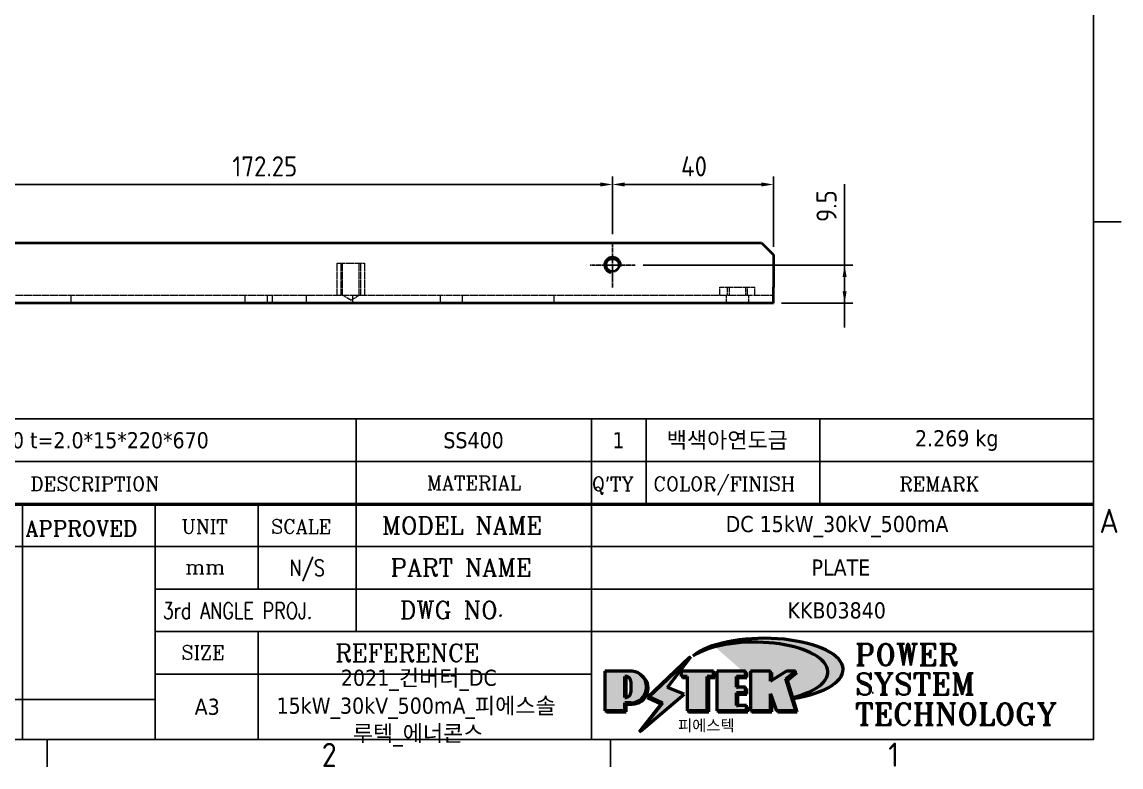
# Model space of a CAD drawing. Header units: millimetres. Extents: x 0 to 840, y 0 to 594.
# Drawn here: x 553.8 to 826.8, y 13.1 to 198.1 of the extents above; entities that cross this region are included whole.
import ezdxf
from ezdxf.enums import TextEntityAlignment as Align

# ---------------------------------------------------------------- set-up
doc = ezdxf.new("R2010")
doc.units = ezdxf.units.MM
doc.header["$LTSCALE"] = 2
doc.linetypes.add('CHAIN', pattern=[0.7087, 0.4724, -0.0591, 0.1181, -0.0591])
doc.linetypes.add('DASHED', pattern=[0.2067, 0.1654, -0.0413])
doc.layers.get('0').update_dxf_attribs({"color": 3, "lineweight": 25, "true_color": 0x00ff00})
for name, color, linetype, lineweight, true_color in [('가려진 것(ISO)', 2, 'DASHED', 18, 0xffff00), ('가시적인 것(ISO)', 3, 'Continuous', 40, 0x00ff00), ('가시적인 좁은 것(ISO)', 3, 'Continuous', 35, 0x00ff00), ('제목(ISO)', 5, 'Continuous', 50, 0x0000ff), ('중심 표식(ISO)', 1, 'Continuous', 25, 0xff0000), ('치수(ISO)', 2, 'Continuous', 25, 0xffff00)]:
    doc.layers.add(name, color=color, linetype=linetype, lineweight=lineweight, true_color=true_color)
doc.layers.add('경계(ISO)', color=7, linetype='Continuous', lineweight=25)
doc.layers.add('해치(ISO)', color=7, linetype='Continuous', lineweight=18)
doc.styles.add('HAN_370', font='', dxfattribs={"width": 2})
doc.styles.add('RC_284', font='ROMANC.shx')
doc.styles.add('RC_287', font='ROMANC.shx')
doc.styles.add('RC_292', font='ROMANC.shx')
doc.styles.add('ROMANT_294', font='romant.shx')
doc.styles.add('문자 텍스트_PSTEK_POSCO', font='isocp.shx')
doc.styles.add('치수 텍스트_PSTEK_POSCO', font='isocp.shx')
doc.styles.add('텍스트 스타일198', font='tahoma.ttf')
doc.styles.add('텍스트 스타일333', font='ROMANC.shx', dxfattribs={"width": 0.800000011920929})
doc.styles.get('HAN_370').set_extended_font_data('GulimChe')
doc.dimstyles.new('치수_PSTEK_POSCO', dxfattribs={"dimscale": 2, "dimtxt": 2.5, "dimasz": 1.5, "dimexe": 1, "dimexo": 1, "dimgap": 1, "dimtad": 1, "dimrnd": 1e-08, "dimdsep": 46, "dimtxsty": '치수 텍스트_PSTEK_POSCO', "dimcen": 0.09, "dimdle": 10, "dimclrd": 7, "dimclre": 7, "dimclrt": 2, "dimadec": 1, "dimazin": 2, "dimtfac": 1, "dimtmove": 0, "dimatfit": 3, "dimfxl": 1, "dimtolj": 1, "dimlwd": -1, "dimlwe": -1, "dimarcsym": 0})

# ---------------------------------------------------------------- blocks, each defined once
blk = doc.blocks.new('경계 Default Border')
at = {"layer": '경계(ISO)'}
for p, q in [((410, 74.25000190734863), (413.4000015258789, 74.25000190734863)), ((280, 10), (280, 6.599999666213989)), ((350, 10), (350, 6.599999666213989))]:
    blk.add_line(p, q, dxfattribs=at)
at = {"layer": '경계(ISO)', "flags": 128}
blk.add_lwpolyline([(10, 10), (10, 287.0000076293945), (410, 287.0000076293945), (410, 10), (10, 10)], dxfattribs=at)
at = {"layer": '경계(ISO)', "color": 2, "true_color": 0xffff00, "char_height": 3.00000011920929, "attachment_point": 7, "style": '문자 텍스트_PSTEK_POSCO'}
for s, insert in [('A', (410.7144008173592, 35.61784856929444)), ('2', (314.127739416884, 6.57139439638704)), ('1', (384.4860661041481, 6.59999988079071))]:
    blk.add_mtext(s, dxfattribs=dict(at, insert=insert))
blk = doc.blocks.new('제목 블록 PSTEK')
at = {"true_color": 0x848484}
for points in [[(317.2195697678507, 17.0593801673321), (322.0326348870767, 21.62682475217465), (322.2781991042243, 21.94392121864296), (317.0471853425802, 16.97985676345368), (318.7512090904202, 16.1899260703855), (316.0018030350395, 12.71868385740789), (316.3356552234328, 13.00206718743325), (318.9235935156908, 16.2694494742633)], [(321.9846681452406, 19.60711530335299), (321.4042753185749, 19.60711530335299), (321.4042753185749, 19.45905590879572), (321.9846681452406, 19.45905590879572)], [(324.6615819988275, 19.45905590879572), (325.4196460989604, 19.45905590879572), (325.4196460989604, 20.11051724484596), (325.2419748254881, 20.11051724484596), (325.2419748254881, 19.60711530335299), (324.4839107253602, 19.60711530335299), (324.4839107253602, 15.3430047401139), (322.1623394187076, 15.3430047401139), (322.1623394187076, 15.19494534555726), (324.6615819988275, 15.19494534555726)], [(328.2914414389548, 19.45905590879572), (329.4054050004294, 19.45905590879572), (329.4054050004294, 20.11051724484596), (329.2277337269622, 20.11051724484596), (329.2277337269622, 19.60711530335299), (328.1137701654877, 19.60711530335299), (328.1137701654877, 18.25543873810179), (328.2914414389548, 18.25543873810179)], [(332.5088862584528, 20.1105172448466), (332.3312149849806, 20.1105172448466), (332.3312149849806, 18.99741471888368), (332.5088862584528, 19.11081371413894)], [(335.6156307331414, 20.11051724484596), (335.2535118015555, 20.11051724484596), (334.2514536401189, 19.30614745124769), (335.4855464857051, 15.3430047401139), (333.1954852176545, 15.3430047401139), (333.2478643833523, 15.19494534555726), (335.6632177591723, 15.19494534555726), (334.4291249135862, 19.15808805669106)], [(328.2914414389548, 17.41554667867274), (329.4054050004294, 17.41554667867274), (329.4054050004294, 18.10737934354514), (329.2277337269622, 18.10737934354514), (329.2277337269622, 17.56360607323003), (328.1137701654877, 17.56360607323003), (328.1137701654877, 15.9944660761648), (328.2914414389548, 15.9944660761648)], [(332.5088862584528, 16.92964231796647), (332.3312149849806, 17.43186301645164), (332.3312149849806, 15.3430047401139), (330.0369607660135, 15.3430047401139), (330.0369607660135, 15.19494534555726), (332.5088862584528, 15.19494534555726)], [(329.5356972676428, 15.8464066816075), (329.3580259941756, 15.8464066816075), (329.3580259941756, 15.3430047401139), (325.8342124037171, 15.3430047401139), (325.8342124037171, 15.19494534555726), (329.5356972676428, 15.19494534555726)]]:
    blk.add_hatch(color=252, dxfattribs=at).paths.add_polyline_path(points)
at = {"true_color": 0x0000ff}
blk.add_hatch(color=5, dxfattribs=at).paths.add_polyline_path([(321.6183518841322, 17.4193704504104), (319.5281351041078, 18.24969419629727), (322.4505835294948, 22.02344462252142), (317.2195697678507, 17.0593801673321), (318.9235935156908, 16.2694494742633), (316.1741874603099, 12.79820726128571)])
at = {"true_color": 0xff0000}
h = blk.add_hatch(color=1, dxfattribs=at)
edge = h.paths.add_edge_path(flags=0)
edge.add_line((314.2242174273352, 19.60711530335299), (314.2242174273352, 17.00126995915134))
edge.add_line((314.2242174273352, 17.00126995915134), (314.3485873187598, 17.00126995915134))
edge.add_arc((314.3485873187598, 17.6527312952023), 0.6514613360509371, 270, 360)
edge.add_line((315.0000486548106, 17.6527312952023), (315.0000486548106, 18.95565396730211))
edge.add_arc((314.3485873187598, 18.95565396730212), 0.6514613360508712, 0, 90)
edge.add_line((314.3485873187598, 19.60711530335299), (314.2242174273352, 19.60711530335299))
edge = h.paths.add_edge_path()
edge.add_arc((314.9847713324306, 18.28938669179658), 1.969189947606664, 269.9999999999959, 450)
edge.add_line((314.9847713324306, 20.25857663940318), (311.7664314776902, 20.25857663940324))
edge.add_line((311.7664314776902, 20.25857663940324), (311.7664314776902, 15.3430047401139))
edge.add_line((311.7664314776902, 15.3430047401139), (314.2242174273352, 15.3430047401139))
edge.add_line((314.2242174273352, 15.3430047401139), (314.2242174273352, 16.32019674418991))
edge.add_line((314.2242174273352, 16.32019674418991), (314.9847713324307, 16.32019674418991))
at = {"true_color": 0x848484}
h = blk.add_hatch(color=252, dxfattribs=at)
edge = h.paths.add_edge_path()
edge.add_arc((314.9847713324309, 18.28938669179657), 1.969189947606666, 270, 406.8278729790604)
edge.add_arc((315.1624426058984, 18.1413272972396), 1.969189947606962, -90, 53.560984836317004, ccw=False)
edge.add_line((315.1624426058984, 16.17213734963263), (314.4018887008024, 16.17213734963263))
edge.add_line((314.4018887008024, 16.17213734963263), (314.4018887008024, 15.19494534555726))
edge.add_line((314.4018887008024, 15.19494534555726), (311.9441027511573, 15.19494534555726))
edge.add_line((311.9441027511573, 15.19494534555726), (311.9441027511573, 15.3430047401139))
edge.add_line((311.9441027511573, 15.3430047401139), (314.2242174273352, 15.3430047401139))
edge.add_line((314.2242174273352, 15.3430047401139), (314.2242174273352, 16.32019674418991))
edge.add_line((314.2242174273352, 16.32019674418991), (314.9847713324309, 16.32019674418991))
h = blk.add_hatch(color=252, dxfattribs=at)
edge = h.paths.add_edge_path()
edge.add_line((314.4018887008024, 19.45905590879572), (314.5262585922315, 19.45905590879572))
edge.add_arc((314.5262585922314, 18.80759457274939), 0.6514613360463194, 60.4189348879147, 90.00000000000318, ccw=False)
edge.add_arc((314.3485873187602, 18.95565396730057), 0.6514613360524251, 39.96992292766206, 90.00000000009999)
edge.add_line((314.3485873187591, 19.60711530335307), (314.2242174273352, 19.60711530335298))
edge.add_line((314.2242174273352, 19.60711530335299), (314.2242174273352, 17.00126995915134))
edge.add_line((314.2242174273352, 17.00126995915134), (314.3485873187591, 17.00126995915134))
edge.add_arc((314.3485873187568, 17.652731295233), 0.6514613360816299, 270.0000000002, 274.6930825552478)
edge.add_line((314.4018887008024, 17.0034541317032), (314.4018887008024, 19.45905590879572))
at = {"true_color": 0xff0000}
for points in [[(324.4839107253602, 19.60711530335299), (325.2419748254881, 19.60711530335299), (325.2419748254881, 20.25857663940324), (321.2266040451076, 20.25857663940324), (321.2266040451076, 19.60711530335299), (321.9846681452406, 19.60711530335299), (321.9846681452406, 15.3430047401139), (324.4839107253602, 15.3430047401139)], [(329.2277337269622, 20.25857663940324), (325.65654113025, 20.25857663940324), (325.65654113025, 15.3430047401139), (329.3580259941756, 15.3430047401139), (329.3580259941756, 15.9944660761648), (328.1137701654877, 15.9944660761648), (328.1137701654877, 17.56360607323003), (329.2277337269622, 17.56360607323003), (329.2277337269622, 18.25543873810179), (328.1137701654877, 18.25543873810179), (328.1137701654877, 19.60711530335299), (329.2277337269622, 19.60711530335299)], [(332.3312149849806, 20.25857663940324), (329.8592894925411, 20.25857663940324), (329.8592894925411, 15.3430047401139), (332.3312149849806, 15.3430047401139), (332.3312149849806, 17.4318630164523), (333.0701931098801, 15.3430047401139), (335.4855464857051, 15.3430047401139), (334.2514536401189, 19.30614745124769), (335.4379594596742, 20.25857663940324), (334.3071782107978, 20.25857663940324), (332.3312149849806, 18.99741471888304)]]:
    blk.add_hatch(color=1, dxfattribs=at).paths.add_polyline_path(points)
at = {"layer": '해치(ISO)', "true_color": 0x27d1fc}
h = blk.add_hatch(color=140, dxfattribs=at)
edge = h.paths.add_edge_path()
edge.add_ellipse((330.3660919371412, 20.15576403068321), major_axis=(9.100907360794343, 0), ratio=0.4069904968023172, start_angle=301.3098473703837, end_angle=507.7436900681698)
edge.add_ellipse((331.5340919371412, 20.4634168429492), major_axis=(-9.82350664112931, 0), ratio=0.3942600559756514, start_angle=111.51207141178469, end_angle=334.47025347086895, ccw=False)
edge.add_line((335.1363447531188, 16.8601935978785), (335.0955236905705, 16.99119398620872))
at = {"color": 180, "true_color": 0x3f00ff}
for p, q in [((182.4757929790549, 51.56524660363496), (372.4757929537551, 51.56524660363496)), ((280.8758854511282, 51.56524660363496), (280.8758854511282, 41.00524660363494)), ((310.0881549537552, 51.56524660363496), (310.0881549537553, 41.00524660363494)), ((316.9044520275131, 51.56524660363496), (316.9044520275127, 41.00524660363494)), ((338.4566026226726, 51.56524660363496), (338.4566026226727, 41.00524660363494)), ((372.4757929537551, 51.56524660363496), (372.4757929537551, 11.79100474011389)), ((182.475792979055, 46.2852466036349), (372.4757929537551, 46.28524660363492)), ((239.4288871878316, 11.79100474011392), (239.4288871878316, 41.00524660363494)), ((255.9175931367356, 11.79100474011392), (255.9175931367356, 41.00524660363494)), ((268.6918866058747, 41.00524660363494), (268.6918866058747, 30.44524660363498)), ((280.8758854511282, 41.00524660363494), (280.8758854511282, 25.16524660363502)), ((310.088154953755, 41.00524660363494), (310.088154953755, 11.79100474011392)), ((206.451475290024, 35.72524660363497), (372.4757929537551, 35.72524660363497)), ((255.917593136736, 30.44524660363498), (372.4757929537552, 30.44524660363501)), ((255.9175931367359, 25.16524660363502), (372.4757929537552, 25.165246603635)), ((268.6918866058744, 25.16524660363502), (268.6918866058744, 11.79100474011392)), ((255.9175931367359, 19.88524660363481), (310.0881549537553, 19.88524660363481)), ((206.451475290024, 16.74100474011396), (255.9175931367359, 16.74100474011396)), ((182.475792979055, 11.79100474011392), (372.4757929537551, 11.79100474011389))]:
    blk.add_line(p, q, dxfattribs=at)
at = {"color": 7, "lineweight": 50}
blk.add_line((206.451475290024, 41.00524660363494), (372.4757929537551, 41.00524660363496), dxfattribs=at)
at = {"color": 7}
for p, q in [((322.2781991042243, 21.94392121864296), (317.0471853425802, 16.97985676345368)), ((322.4505835294948, 22.02344462252142), (317.2195697678507, 17.0593801673321)), ((319.5281351041078, 18.24969419629727), (322.4505835294948, 22.02344462252142)), ((322.0326348870767, 21.62682475217465), (322.2781991042243, 21.94392121864296)), ((317.2195697678507, 17.0593801673321), (322.0326348870767, 21.62682475217465)), ((311.7664314776902, 20.25900474011391), (311.7664314776902, 15.34300474011391)), ((314.9847713324309, 20.25857663940324), (311.7664314776902, 20.25857663940324)), ((314.9847713324309, 20.25857663940324), (311.7664314776902, 20.25857663940324)), ((311.7664314776902, 20.25857663940324), (311.7664314776902, 15.3430047401139)), ((314.2242174273352, 17.00126995915134), (314.2242174273352, 19.60711530335299)), ((314.2242174273352, 19.60711530335299), (314.3485873187591, 19.60711530335299)), ((314.3485873187591, 19.60711530335299), (314.2242174273352, 19.60711530335299)), ((314.2242174273352, 19.60711530335299), (314.2242174273352, 17.00126995915134)), ((314.2242174273352, 17.00126995915134), (314.2242174273352, 19.60711530335299)), ((314.2242174273352, 19.60711530335299), (314.3485873187591, 19.60711530335299)), ((314.4018887008024, 19.45905590879572), (314.5262585922314, 19.45905590879572)), ((314.4018887008024, 17.0034541317032), (314.4018887008024, 19.45905590879572)), ((325.2419748254881, 20.25857663940324), (321.2266040451076, 20.25857663940324)), ((321.2266040451076, 20.25857663940324), (321.2266040451076, 19.60711530335299)), ((325.2419748254881, 20.25857663940324), (321.2266040451076, 20.25857663940324)), ((321.2266040451076, 20.25857663940324), (321.2266040451076, 19.60711530335299)), ((321.2266040451076, 19.60711530335299), (321.9846681452406, 19.60711530335299)), ((321.2266040451076, 19.60711530335299), (321.9846681452406, 19.60711530335299)), ((321.4042753185749, 19.60711530335299), (321.4042753185749, 19.45905590879572)), ((321.9846681452406, 19.60711530335299), (321.4042753185749, 19.60711530335299)), ((321.4042753185749, 19.45905590879572), (321.9846681452406, 19.45905590879572)), ((321.9846681452406, 19.60711530335299), (321.9846681452406, 15.3430047401139)), ((321.9846681452406, 19.45905590879572), (321.9846681452406, 19.60711530335299)), ((321.9846681452406, 19.60711530335299), (321.9846681452406, 15.3430047401139)), ((324.4839107253602, 19.60711530335299), (325.2419748254881, 19.60711530335299)), ((324.4839107253602, 15.3430047401139), (324.4839107253602, 19.60711530335299)), ((325.2419748254881, 19.60711530335299), (324.4839107253602, 19.60711530335299)), ((324.4839107253602, 19.60711530335299), (324.4839107253602, 15.3430047401139)), ((324.4839107253602, 19.60711530335299), (325.2419748254881, 19.60711530335299)), ((324.4839107253602, 15.3430047401139), (324.4839107253602, 19.60711530335299)), ((324.6615819988275, 19.45905590879572), (325.4196460989604, 19.45905590879572)), ((324.6615819988275, 15.19494534555726), (324.6615819988275, 19.45905590879572)), ((325.2419748254881, 19.60711530335299), (325.2419748254881, 20.25857663940324)), ((325.2419748254881, 19.60711530335299), (325.2419748254881, 20.25857663940324)), ((325.4196460989604, 20.11051724484596), (325.2419748254881, 20.11051724484596)), ((325.2419748254881, 20.11051724484596), (325.2419748254881, 19.60711530335299)), ((325.4196460989604, 19.45905590879572), (325.4196460989604, 20.11051724484596)), ((329.2277337269622, 20.25857663940324), (325.65654113025, 20.25857663940324)), ((325.65654113025, 20.25857663940324), (325.65654113025, 15.3430047401139)), ((325.65654113025, 20.25857663940324), (325.65654113025, 15.3430047401139)), ((329.2277337269622, 20.25857663940324), (325.65654113025, 20.25857663940324)), ((328.1137701654877, 18.25543873810179), (328.1137701654877, 19.60711530335299)), ((328.1137701654877, 19.60711530335299), (329.2277337269622, 19.60711530335299)), ((329.2277337269622, 19.60711530335299), (328.1137701654877, 19.60711530335299)), ((328.1137701654877, 19.60711530335299), (328.1137701654877, 18.25543873810179)), ((328.1137701654877, 18.25543873810179), (328.1137701654877, 19.60711530335299)), ((328.1137701654877, 19.60711530335299), (329.2277337269622, 19.60711530335299)), ((328.2914414389548, 18.25543873810179), (328.2914414389548, 19.45905590879572)), ((328.2914414389548, 19.45905590879572), (329.4054050004294, 19.45905590879572)), ((329.2277337269622, 19.60711530335299), (329.2277337269622, 20.25857663940324)), ((329.2277337269622, 19.60711530335299), (329.2277337269622, 20.25857663940324)), ((329.4054050004294, 20.11051724484596), (329.2277337269622, 20.11051724484596)), ((329.2277337269622, 20.11051724484596), (329.2277337269622, 19.60711530335299)), ((329.4054050004294, 19.45905590879572), (329.4054050004294, 20.11051724484596)), ((332.3312149849806, 20.25857663940324), (329.8592894925411, 20.25857663940324)), ((329.8592894925411, 20.25857663940324), (329.8592894925411, 15.3430047401139)), ((329.8592894925411, 20.25857663940324), (329.8592894925411, 15.3430047401139)), ((332.3312149849806, 20.25857663940324), (329.8592894925411, 20.25857663940324)), ((334.3071782107978, 20.25857663940324), (332.3312149849806, 18.99741471888304)), ((332.3312149849806, 18.99741471888304), (332.3312149849806, 20.25857663940324)), ((334.3071782107978, 20.25857663940324), (332.3312149849806, 18.99741471888304)), ((332.3312149849806, 18.99741471888304), (332.3312149849806, 20.25857663940324)), ((332.5088862584528, 20.1105172448466), (332.3312149849806, 20.1105172448466)), ((332.3312149849806, 20.1105172448466), (332.3312149849806, 18.99741471888368)), ((332.5088862584528, 19.11081371413894), (332.5088862584528, 20.1105172448466)), ((334.2514536401189, 19.30614745124769), (335.4379594596742, 20.25857663940324)), ((334.2514536401189, 19.30614745124769), (335.4379594596742, 20.25857663940324)), ((335.2535118015555, 20.11051724484596), (334.2514536401189, 19.30614745124769)), ((335.4855464857051, 15.3430047401139), (334.2514536401189, 19.30614745124769)), ((334.2514536401189, 19.30614745124769), (335.4855464857051, 15.3430047401139)), ((335.4855464857051, 15.3430047401139), (334.2514536401189, 19.30614745124769)), ((335.4379594596742, 20.25857663940324), (334.3071782107978, 20.25857663940324)), ((335.4379594596742, 20.25857663940324), (334.3071782107978, 20.25857663940324)), ((334.4291249135862, 19.15808805669104), (335.6156307331414, 20.11051724484596)), ((335.6632177591723, 15.19494534555726), (334.4291249135862, 19.15808805669104)), ((335.6156307331414, 20.11051724484596), (335.2535118015555, 20.11051724484596)), ((315.0000486548106, 18.95565396730275), (315.0000486548106, 17.65273129520161)), ((315.0000486548106, 18.95565396730275), (315.0000486548106, 17.65273129520161)), ((321.6183518841322, 17.4193704504104), (319.5281351041078, 18.24969419629727)), ((329.2277337269622, 18.25543873810179), (328.1137701654877, 18.25543873810179)), ((328.1137701654877, 18.25543873810179), (328.2914414389548, 18.25543873810179)), ((329.2277337269622, 18.25543873810179), (328.1137701654877, 18.25543873810179)), ((329.2277337269622, 17.56360607323003), (329.2277337269622, 18.25543873810179)), ((329.2277337269622, 17.56360607323003), (329.2277337269622, 18.25543873810179)), ((329.4054050004294, 18.10737934354514), (329.2277337269622, 18.10737934354514)), ((329.2277337269622, 18.10737934354514), (329.2277337269622, 17.56360607323003)), ((329.4054050004294, 17.41554667867274), (329.4054050004294, 18.10737934354514)), ((332.3312149849806, 18.99741471888368), (332.5088862584528, 19.11081371413894)), ((314.3485873187591, 17.00126995915134), (314.2242174273352, 17.00126995915134)), ((314.2242174273352, 17.00126995915134), (314.3485873187591, 17.00126995915134)), ((314.3485873187591, 17.00126995915134), (314.2242174273352, 17.00126995915134)), ((316.1741874603099, 12.79820726128571), (321.6183518841322, 17.4193704504104)), ((317.0471853425802, 16.97985676345368), (318.7512090904202, 16.1899260703855)), ((318.9235935156908, 16.2694494742633), (317.2195697678507, 17.0593801673321)), ((317.2195697678507, 17.0593801673321), (318.9235935156908, 16.2694494742633)), ((328.1137701654877, 17.56360607323003), (329.2277337269622, 17.56360607323003)), ((328.1137701654877, 15.9944660761648), (328.1137701654877, 17.56360607323003)), ((329.2277337269622, 17.56360607323003), (328.1137701654877, 17.56360607323003)), ((328.1137701654877, 17.56360607323003), (328.1137701654877, 15.9944660761648)), ((328.1137701654877, 17.56360607323003), (329.2277337269622, 17.56360607323003)), ((328.1137701654877, 15.9944660761648), (328.1137701654877, 17.56360607323003)), ((328.2914414389548, 15.9944660761648), (328.2914414389548, 17.41554667867274)), ((328.2914414389548, 17.41554667867274), (329.4054050004294, 17.41554667867274)), ((332.3312149849806, 17.4318630164523), (333.0701931098801, 15.3430047401139)), ((332.3312149849806, 15.3430047401139), (332.3312149849806, 17.4318630164523)), ((332.5088862584528, 16.92964231796647), (332.3312149849806, 17.43186301645164)), ((332.3312149849806, 17.43186301645164), (332.3312149849806, 15.3430047401139)), ((332.3312149849806, 17.4318630164523), (333.0701931098801, 15.3430047401139)), ((332.3312149849806, 15.3430047401139), (332.3312149849806, 17.4318630164523)), ((332.5088862584528, 15.19494534555726), (332.5088862584528, 16.92964231796647)), ((345.0447381189468, 17.50375595811051), (344.9867755289346, 17.689895936919)), ((311.7664314776902, 15.3430047401139), (314.2242174273352, 15.3430047401139)), ((311.7664314776902, 15.3430047401139), (314.2242174273352, 15.3430047401139)), ((314.2242174273352, 15.3430047401139), (311.9441027511573, 15.3430047401139)), ((311.9441027511573, 15.3430047401139), (311.9441027511573, 15.19494534555726)), ((311.9441027511573, 15.19494534555726), (314.4018887008024, 15.19494534555726)), ((314.2242174273352, 16.32019674418991), (314.9847713324309, 16.32019674418991)), ((314.2242174273352, 15.3430047401139), (314.2242174273352, 16.32019674418991)), ((314.9847713324309, 16.32019674418991), (314.2242174273352, 16.32019674418991)), ((314.2242174273352, 16.32019674418991), (314.2242174273352, 15.3430047401139)), ((314.2242174273352, 16.32019674418991), (314.9847713324309, 16.32019674418991)), ((314.2242174273352, 15.3430047401139), (314.2242174273352, 16.32019674418991)), ((314.4018887008024, 16.17213734963263), (315.162442605898, 16.17213734963263)), ((314.4018887008024, 15.19494534555726), (314.4018887008024, 16.17213734963263)), ((318.7512090904202, 16.1899260703855), (316.0018030350395, 12.71868385740789)), ((318.9235935156908, 16.2694494742633), (316.1741874603099, 12.79820726128571)), ((316.3356552234328, 13.00206718743325), (318.9235935156908, 16.2694494742633)), ((321.9846681452406, 15.3430047401139), (324.4839107253602, 15.3430047401139)), ((321.9846681452406, 15.3430047401139), (324.4839107253602, 15.3430047401139)), ((324.4839107253602, 15.3430047401139), (322.1623394187076, 15.3430047401139)), ((322.1623394187076, 15.3430047401139), (322.1623394187076, 15.19494534555726)), ((322.1623394187076, 15.19494534555726), (324.6615819988275, 15.19494534555726)), ((325.65654113025, 15.3430047401139), (329.3580259941756, 15.3430047401139)), ((325.65654113025, 15.3430047401139), (329.3580259941756, 15.3430047401139)), ((329.3580259941756, 15.3430047401139), (325.8342124037171, 15.3430047401139)), ((325.8342124037171, 15.3430047401139), (325.8342124037171, 15.19494534555726)), ((325.8342124037171, 15.19494534555726), (329.5356972676428, 15.19494534555726)), ((329.3580259941756, 15.9944660761648), (328.1137701654877, 15.9944660761648)), ((328.1137701654877, 15.9944660761648), (328.2914414389548, 15.9944660761648)), ((329.3580259941756, 15.9944660761648), (328.1137701654877, 15.9944660761648)), ((329.3580259941756, 15.3430047401139), (329.3580259941756, 15.9944660761648)), ((329.3580259941756, 15.3430047401139), (329.3580259941756, 15.9944660761648)), ((329.5356972676428, 15.8464066816075), (329.3580259941756, 15.8464066816075)), ((329.3580259941756, 15.8464066816075), (329.3580259941756, 15.3430047401139)), ((329.5356972676428, 15.19494534555726), (329.5356972676428, 15.8464066816075)), ((329.8592894925411, 15.3430047401139), (332.3312149849806, 15.3430047401139)), ((329.8592894925411, 15.3430047401139), (332.3312149849806, 15.3430047401139)), ((332.3312149849806, 15.3430047401139), (330.0369607660135, 15.3430047401139)), ((330.0369607660135, 15.3430047401139), (330.0369607660135, 15.19494534555726)), ((330.0369607660135, 15.19494534555726), (332.5088862584528, 15.19494534555726)), ((333.0701931098801, 15.3430047401139), (335.4855464857051, 15.3430047401139)), ((333.0701931098801, 15.3430047401139), (335.4855464857051, 15.3430047401139)), ((335.4855464857051, 15.3430047401139), (333.1954852176545, 15.3430047401139)), ((333.1954852176545, 15.3430047401139), (333.2478643833523, 15.19494534555726)), ((333.2478643833523, 15.19494534555726), (335.6632177591723, 15.19494534555726)), ((316.0018030350395, 12.71868385740789), (316.3356552234328, 13.00206718743325))]:
    blk.add_line(p, q, dxfattribs=at)
at = {"color": 5, "true_color": 0x0000ff}
for p, q in [((322.4505835294948, 22.02344462252142), (317.2195697678507, 17.0593801673321)), ((319.5281351041078, 18.24969419629727), (322.4505835294948, 22.02344462252142)), ((321.6183518841322, 17.4193704504104), (319.5281351041078, 18.24969419629727)), ((316.1741874603099, 12.79820726128571), (321.6183518841322, 17.4193704504104)), ((317.2195697678507, 17.0593801673321), (318.9235935156908, 16.2694494742633)), ((318.9235935156908, 16.2694494742633), (316.1741874603099, 12.79820726128571))]:
    blk.add_line(p, q, dxfattribs=at)
at = {"color": 1, "true_color": 0xff0000}
for p, q in [((314.9847713324309, 20.25857663940324), (311.7664314776902, 20.25857663940324)), ((311.7664314776902, 20.25857663940324), (311.7664314776902, 15.3430047401139)), ((314.2242174273352, 17.00126995915134), (314.2242174273352, 19.60711530335299)), ((314.2242174273352, 19.60711530335299), (314.3485873187591, 19.60711530335299)), ((325.2419748254881, 20.25857663940324), (321.2266040451076, 20.25857663940324)), ((321.2266040451076, 20.25857663940324), (321.2266040451076, 19.60711530335299)), ((321.2266040451076, 19.60711530335299), (321.9846681452406, 19.60711530335299)), ((321.9846681452406, 19.60711530335299), (321.9846681452406, 15.3430047401139)), ((324.4839107253602, 19.60711530335299), (325.2419748254881, 19.60711530335299)), ((324.4839107253602, 15.3430047401139), (324.4839107253602, 19.60711530335299)), ((325.2419748254881, 19.60711530335299), (325.2419748254881, 20.25857663940324)), ((329.2277337269622, 20.25857663940324), (325.65654113025, 20.25857663940324)), ((325.65654113025, 20.25857663940324), (325.65654113025, 15.3430047401139)), ((328.1137701654877, 18.25543873810179), (328.1137701654877, 19.60711530335299)), ((328.1137701654877, 19.60711530335299), (329.2277337269622, 19.60711530335299)), ((329.2277337269622, 19.60711530335299), (329.2277337269622, 20.25857663940324)), ((332.3312149849806, 20.25857663940324), (329.8592894925411, 20.25857663940324)), ((329.8592894925411, 20.25857663940324), (329.8592894925411, 15.3430047401139)), ((334.3071782107978, 20.25857663940324), (332.3312149849806, 18.99741471888304)), ((332.3312149849806, 18.99741471888304), (332.3312149849806, 20.25857663940324)), ((334.2514536401189, 19.30614745124769), (335.4379594596742, 20.25857663940324)), ((335.4855464857051, 15.3430047401139), (334.2514536401189, 19.30614745124769)), ((335.4379594596742, 20.25857663940324), (334.3071782107978, 20.25857663940324)), ((315.0000486548106, 18.95565396730275), (315.0000486548106, 17.65273129520161)), ((329.2277337269622, 18.25543873810179), (328.1137701654877, 18.25543873810179)), ((329.2277337269622, 17.56360607323003), (329.2277337269622, 18.25543873810179)), ((314.3485873187591, 17.00126995915134), (314.2242174273352, 17.00126995915134)), ((328.1137701654877, 17.56360607323003), (329.2277337269622, 17.56360607323003)), ((328.1137701654877, 15.9944660761648), (328.1137701654877, 17.56360607323003)), ((332.3312149849806, 17.4318630164523), (333.0701931098801, 15.3430047401139)), ((332.3312149849806, 15.3430047401139), (332.3312149849806, 17.4318630164523)), ((311.7664314776902, 15.3430047401139), (314.2242174273352, 15.3430047401139)), ((314.2242174273352, 16.32019674418991), (314.9847713324309, 16.32019674418991)), ((314.2242174273352, 15.3430047401139), (314.2242174273352, 16.32019674418991)), ((321.9846681452406, 15.3430047401139), (324.4839107253602, 15.3430047401139)), ((325.65654113025, 15.3430047401139), (329.3580259941756, 15.3430047401139)), ((329.3580259941756, 15.9944660761648), (328.1137701654877, 15.9944660761648)), ((329.3580259941756, 15.3430047401139), (329.3580259941756, 15.9944660761648)), ((329.8592894925411, 15.3430047401139), (332.3312149849806, 15.3430047401139)), ((333.0701931098801, 15.3430047401139), (335.4855464857051, 15.3430047401139))]:
    blk.add_line(p, q, dxfattribs=at)
at = {"color": 7}
for centre, radius, start, end in [((314.3485873187598, 18.95565396730211), 0.6514613360508712, 0, 90), ((314.3485873187602, 18.95565396730057), 0.6514613360524251, 39.96992292766117, 90), ((314.3485873187598, 18.95565396730212), 0.6514613360508712, 0, 90), ((314.5262585922314, 18.80759457274939), 0.6514613360463193, 60.41893488791137, 90), ((314.9847713324309, 18.28938669179658), 1.969189947606665, 270, 90), ((314.9847713324309, 18.28938669179658), 1.969189947606665, 270, 90), ((314.9847713324307, 18.2893866917965), 1.969189947606594, 270, 46.82787297909833), ((315.1624426058984, 18.1413272972396), 1.969189947606961, 270, 53.56098483636067), ((314.3485873187597, 17.65273129520228), 0.6514613360509381, 270, 0), ((314.3485873187598, 17.6527312952023), 0.6514613360509381, 270, 0), ((314.3485873187568, 17.652731295233), 0.6514613360816299, 270, 274.6930825552478)]:
    blk.add_arc(centre, radius, start, end, dxfattribs=at)
at = {"color": 1, "true_color": 0xff0000}
for centre, radius, start, end in [((314.3485873187598, 18.95565396730211), 0.6514613360508712, 0, 90), ((314.9847713324309, 18.28938669179657), 1.969189947606665, 270, 90), ((314.3485873187598, 17.6527312952023), 0.6514613360509381, 270, 0)]:
    blk.add_arc(centre, radius, start, end, dxfattribs=at)
at = {"layer": '제목(ISO)'}
for p, q in [((322.2781991042243, 21.94392121864296), (317.0471853425802, 16.97985676345368)), ((322.4505835294948, 22.02344462252142), (317.2195697678507, 17.0593801673321)), ((319.5281351041078, 18.24969419629727), (322.4505835294948, 22.02344462252142)), ((322.0326348870767, 21.62682475217465), (322.2781991042243, 21.94392121864296)), ((317.2195697678507, 17.0593801673321), (322.0326348870767, 21.62682475217465)), ((314.9847713324306, 20.25857663940324), (311.7664314776902, 20.25857663940324)), ((311.7664314776902, 20.25857663940324), (311.7664314776902, 15.3430047401139)), ((314.2242174273352, 17.00126995915134), (314.2242174273352, 19.60711530335299)), ((314.2242174273352, 19.60711530335299), (314.3485873187598, 19.60711530335299)), ((314.3485873187591, 19.60711530335299), (314.2242174273352, 19.60711530335299)), ((314.2242174273352, 19.60711530335299), (314.2242174273352, 17.00126995915134)), ((314.4018887008024, 19.45905590879572), (314.5262585922314, 19.45905590879572)), ((314.4018887008024, 17.0034541317032), (314.4018887008024, 19.45905590879572)), ((325.2419748254881, 20.25857663940324), (321.2266040451076, 20.25857663940324)), ((321.2266040451076, 20.25857663940324), (321.2266040451076, 19.60711530335299)), ((321.2266040451076, 19.60711530335299), (321.9846681452406, 19.60711530335299)), ((321.9846681452406, 19.60711530335299), (321.4042753185749, 19.60711530335299)), ((321.4042753185749, 19.60711530335299), (321.4042753185749, 19.45905590879572)), ((321.4042753185749, 19.45905590879572), (321.9846681452406, 19.45905590879572)), ((321.9846681452406, 19.60711530335299), (321.9846681452406, 15.3430047401139)), ((321.9846681452406, 19.45905590879572), (321.9846681452406, 19.60711530335299)), ((324.4839107253602, 19.60711530335299), (325.2419748254881, 19.60711530335299)), ((324.4839107253602, 15.3430047401139), (324.4839107253602, 19.60711530335299)), ((325.2419748254881, 19.60711530335299), (324.4839107253602, 19.60711530335299)), ((324.4839107253602, 19.60711530335299), (324.4839107253602, 15.3430047401139)), ((324.6615819988275, 19.45905590879572), (325.4196460989604, 19.45905590879572)), ((324.6615819988275, 15.19494534555726), (324.6615819988275, 19.45905590879572)), ((325.2419748254881, 19.60711530335299), (325.2419748254881, 20.25857663940324)), ((325.4196460989604, 20.11051724484596), (325.2419748254881, 20.11051724484596)), ((325.2419748254881, 20.11051724484596), (325.2419748254881, 19.60711530335299)), ((325.4196460989604, 19.45905590879572), (325.4196460989604, 20.11051724484596)), ((329.2277337269622, 20.25857663940324), (325.65654113025, 20.25857663940324)), ((325.65654113025, 20.25857663940324), (325.65654113025, 15.3430047401139)), ((328.1137701654877, 18.25543873810179), (328.1137701654877, 19.60711530335299)), ((328.1137701654877, 19.60711530335299), (329.2277337269622, 19.60711530335299)), ((329.2277337269622, 19.60711530335299), (328.1137701654877, 19.60711530335299)), ((328.1137701654877, 19.60711530335299), (328.1137701654877, 18.25543873810179)), ((328.2914414389548, 19.45905590879572), (329.4054050004294, 19.45905590879572)), ((328.2914414389548, 18.25543873810179), (328.2914414389548, 19.45905590879572)), ((329.2277337269622, 19.60711530335299), (329.2277337269622, 20.25857663940324)), ((329.4054050004294, 20.11051724484596), (329.2277337269622, 20.11051724484596)), ((329.2277337269622, 20.11051724484596), (329.2277337269622, 19.60711530335299)), ((329.4054050004294, 19.45905590879572), (329.4054050004294, 20.11051724484596)), ((332.3312149849806, 20.25857663940324), (329.8592894925411, 20.25857663940324)), ((329.8592894925411, 20.25857663940324), (329.8592894925411, 15.3430047401139)), ((334.3071782107978, 20.25857663940324), (332.3312149849806, 18.99741471888304)), ((332.3312149849806, 18.99741471888304), (332.3312149849806, 20.25857663940324)), ((332.5088862584528, 20.1105172448466), (332.3312149849806, 20.1105172448466)), ((332.3312149849806, 20.1105172448466), (332.3312149849806, 18.99741471888368)), ((332.5088862584528, 19.11081371413894), (332.5088862584528, 20.1105172448466)), ((334.2514536401189, 19.30614745124769), (335.4379594596742, 20.25857663940324)), ((335.2535118015555, 20.11051724484596), (334.2514536401189, 19.30614745124769)), ((335.4855464857051, 15.3430047401139), (334.2514536401189, 19.30614745124769)), ((334.2514536401189, 19.30614745124769), (335.4855464857051, 15.3430047401139)), ((335.4379594596742, 20.25857663940324), (334.3071782107978, 20.25857663940324)), ((334.4291249135862, 19.15808805669106), (335.6156307331414, 20.11051724484596)), ((335.6632177591723, 15.19494534555726), (334.4291249135862, 19.15808805669106)), ((335.6156307331414, 20.11051724484596), (335.2535118015555, 20.11051724484596)), ((315.0000486548106, 18.95565396730211), (315.0000486548106, 17.6527312952023)), ((321.6183518841322, 17.4193704504104), (319.5281351041078, 18.24969419629727)), ((329.2277337269622, 18.25543873810179), (328.1137701654877, 18.25543873810179)), ((328.1137701654877, 18.25543873810179), (328.2914414389548, 18.25543873810179)), ((329.2277337269622, 17.56360607323003), (329.2277337269622, 18.25543873810179)), ((329.4054050004294, 18.10737934354514), (329.2277337269622, 18.10737934354514)), ((329.2277337269622, 18.10737934354514), (329.2277337269622, 17.56360607323003)), ((329.4054050004294, 17.41554667867274), (329.4054050004294, 18.10737934354514)), ((332.3312149849806, 18.99741471888368), (332.5088862584528, 19.11081371413894)), ((314.3485873187598, 17.00126995915134), (314.2242174273352, 17.00126995915134)), ((314.2242174273352, 17.00126995915134), (314.3485873187591, 17.00126995915134)), ((316.1741874603099, 12.79820726128571), (321.6183518841322, 17.4193704504104)), ((317.0471853425802, 16.97985676345368), (318.7512090904202, 16.1899260703855)), ((317.2195697678507, 17.0593801673321), (318.9235935156908, 16.2694494742633)), ((318.9235935156908, 16.2694494742633), (317.2195697678507, 17.0593801673321)), ((328.1137701654877, 15.9944660761648), (328.1137701654877, 17.56360607323003)), ((328.1137701654877, 17.56360607323003), (329.2277337269622, 17.56360607323003)), ((329.2277337269622, 17.56360607323003), (328.1137701654877, 17.56360607323003)), ((328.1137701654877, 17.56360607323003), (328.1137701654877, 15.9944660761648)), ((328.2914414389548, 17.41554667867274), (329.4054050004294, 17.41554667867274)), ((328.2914414389548, 15.9944660761648), (328.2914414389548, 17.41554667867274)), ((332.3312149849806, 15.3430047401139), (332.3312149849806, 17.4318630164523)), ((332.3312149849806, 17.4318630164523), (333.0701931098801, 15.3430047401139)), ((332.5088862584528, 16.92964231796647), (332.3312149849806, 17.43186301645164)), ((332.3312149849806, 17.43186301645164), (332.3312149849806, 15.3430047401139)), ((332.5088862584528, 15.19494534555726), (332.5088862584528, 16.92964231796647)), ((311.7664314776902, 15.3430047401139), (314.2242174273352, 15.3430047401139)), ((314.2242174273352, 15.3430047401139), (311.9441027511573, 15.3430047401139)), ((311.9441027511573, 15.3430047401139), (311.9441027511573, 15.19494534555726)), ((311.9441027511573, 15.19494534555726), (314.4018887008024, 15.19494534555726)), ((314.2242174273352, 15.3430047401139), (314.2242174273352, 16.32019674418991)), ((314.2242174273352, 16.32019674418991), (314.9847713324307, 16.32019674418991)), ((314.9847713324309, 16.32019674418991), (314.2242174273352, 16.32019674418991)), ((314.2242174273352, 16.32019674418991), (314.2242174273352, 15.3430047401139)), ((314.4018887008024, 15.19494534555726), (314.4018887008024, 16.17213734963263)), ((314.4018887008024, 16.17213734963263), (315.1624426058984, 16.17213734963263)), ((318.7512090904202, 16.1899260703855), (316.0018030350395, 12.71868385740789)), ((318.9235935156908, 16.2694494742633), (316.1741874603099, 12.79820726128571)), ((316.3356552234328, 13.00206718743325), (318.9235935156908, 16.2694494742633)), ((321.9846681452406, 15.3430047401139), (324.4839107253602, 15.3430047401139)), ((324.4839107253602, 15.3430047401139), (322.1623394187076, 15.3430047401139)), ((322.1623394187076, 15.3430047401139), (322.1623394187076, 15.19494534555726)), ((322.1623394187076, 15.19494534555726), (324.6615819988275, 15.19494534555726)), ((325.65654113025, 15.3430047401139), (329.3580259941756, 15.3430047401139)), ((329.3580259941756, 15.3430047401139), (325.8342124037171, 15.3430047401139)), ((325.8342124037171, 15.3430047401139), (325.8342124037171, 15.19494534555726)), ((325.8342124037171, 15.19494534555726), (329.5356972676428, 15.19494534555726)), ((329.3580259941756, 15.9944660761648), (328.1137701654877, 15.9944660761648)), ((328.1137701654877, 15.9944660761648), (328.2914414389548, 15.9944660761648)), ((329.3580259941756, 15.3430047401139), (329.3580259941756, 15.9944660761648)), ((329.5356972676428, 15.8464066816075), (329.3580259941756, 15.8464066816075)), ((329.3580259941756, 15.8464066816075), (329.3580259941756, 15.3430047401139)), ((329.5356972676428, 15.19494534555726), (329.5356972676428, 15.8464066816075)), ((329.8592894925411, 15.3430047401139), (332.3312149849806, 15.3430047401139)), ((332.3312149849806, 15.3430047401139), (330.0369607660135, 15.3430047401139)), ((330.0369607660135, 15.3430047401139), (330.0369607660135, 15.19494534555726)), ((330.0369607660135, 15.19494534555726), (332.5088862584528, 15.19494534555726)), ((333.0701931098801, 15.3430047401139), (335.4855464857051, 15.3430047401139)), ((335.4855464857051, 15.3430047401139), (333.1954852176545, 15.3430047401139)), ((333.1954852176545, 15.3430047401139), (333.2478643833523, 15.19494534555726)), ((333.2478643833523, 15.19494534555726), (335.6632177591723, 15.19494534555726)), ((316.0018030350395, 12.71868385740789), (316.3356552234328, 13.00206718743325))]:
    blk.add_line(p, q, dxfattribs=at)
at = {"layer": '제목(ISO)', "color": 4, "true_color": 0x00ffff}
blk.add_line((335.1363447531188, 16.8601935978785), (335.0955236905705, 16.99119398620872), dxfattribs=at)
at = {"layer": '제목(ISO)'}
for centre, radius, start, end in [((314.3485873187598, 18.95565396730212), 0.6514613360508712, 0, 90), ((314.3485873187602, 18.95565396730057), 0.6514613360524251, 39.96992292766117, 90), ((314.5262585922314, 18.80759457274939), 0.6514613360463193, 60.41893488791137, 90), ((314.9847713324306, 18.28938669179658), 1.969189947606664, 46.82787297909431, 90), ((314.9847713324307, 18.2893866917965), 1.969189947606594, 270, 46.82787297909833), ((314.9847713324309, 18.28938669179657), 1.969189947606666, 270, 46.8278729790603), ((315.1624426058984, 18.1413272972396), 1.969189947606962, 270, 53.56098483631701), ((314.3485873187598, 17.6527312952023), 0.6514613360509371, 270, 0), ((314.3485873187568, 17.652731295233), 0.6514613360816299, 270, 274.6930825552478)]:
    blk.add_arc(centre, radius, start, end, dxfattribs=at)
at = {"layer": '제목(ISO)', "color": 4, "true_color": 0x00ffff}
for centre, major_axis, ratio, start_param, end_param in [((331.5340919371412, 20.4634168429492), (9.82350664112931, 0), 0.3942600559756514, 5.087845455444478, 8.97919982663645), ((330.3660919371412, 20.15576403068321), (9.100907360794343, 0), 0.4069904968023172, 5.258848905294775, 8.861799147915196)]:
    blk.add_ellipse(centre, major_axis=major_axis, ratio=ratio, start_param=start_param, end_param=end_param, dxfattribs=at)
at = {"color": 2, "true_color": 0xffff00}
for s, height, style, p in [('DESCRIPTION', 1.742399930953979, 'RC_284', (240.4025565652523, 42.62317362549192)), ("Q'TY", 1.742399930953979, 'RC_284', (310.1440786515383, 42.62317362549192)), ('COLOR/FINISH', 1.742399930953979, 'RC_284', (317.7725341324144, 42.62317362549192)), ('REMARK', 1.742399930953979, 'RC_284', (348.346649953877, 42.62317362549192)), ('APPROVED', 1.899999976158142, 'RC_287', (239.7795453577791, 37.00893196870329)), ('UNIT', 1.742399930953979, 'RC_284', (259.1652673287452, 37.34317362549218)), ('SCALE', 1.742399930953979, 'RC_284', (270.2934779252897, 37.34317362549218)), ('MODEL NAME', 2.178000062704086, 'RC_292', (284.096330289083, 37.25462520371384)), ('PART NAME', 2.178000062704086, 'RC_292', (285.1416959765849, 32.03045329421792)), ('mm', 1.742399930953979, 'RC_284', (259.6505418159997, 32.3543089683787)), (' DWG NO.', 2.178000062704086, 'RC_292', (284.8124284083233, 26.75045329421772)), ('SIZE', 1.742399930953979, 'RC_284', (259.1652673287452, 21.69497768947366)), ('REFERENCE', 2.178000062704086, 'RC_292', (278.2741065029841, 21.43214925458022))]:
    blk.add_text(s, height=height, dxfattribs=dict(at, style=style)).set_placement(p)
at = {"color": 2, "true_color": 0xffff00, "style": 'RC_284'}
blk.add_text('MATERIAL', height=1.742399930953979, dxfattribs=at).set_placement((295.4820202024417, 43.64524660363492), align=Align.MIDDLE_CENTER)
at = {"color": 7, "style": '텍스트 스타일333', "width": 0.7999999523162842}
blk.add_text('N/S', height=2.000000029802322, dxfattribs=at).set_placement((274.7838860285014, 33.08524660363496), align=Align.MIDDLE_CENTER)
at = {"color": 2, "true_color": 0xffff00, "style": '텍스트 스타일333', "width": 0.7999999523162842}
blk.add_text('3rd ANGLE PROJ.', height=2.000000029802322, dxfattribs=at).set_placement((256.8430306642954, 26.76148381654429))
at = {"color": 7, "style": 'ROMANT_294'}
for s, p in [('POWER', (342.82727231297, 20.97115304607566)), ('SYSTEM', (342.82727231297, 17.3284636719184)), ('TECHNOLOGY', (342.82727231297, 13.57194088644453))]:
    blk.add_text(s, height=2.700000107288361, dxfattribs=at).set_placement(p)
at = {"color": 7, "insert": (320.8519732224835, 14.21236326823155), "char_height": 1.400000005960464, "attachment_point": 1, "line_spacing_factor": 0.3319999873638153, "style": 'HAN_370'}
blk.add_mtext('\\fHY견고딕|b0|i0;\\H1.4000;피에스텍', dxfattribs=at)
at = {"layer": '제목(ISO)', "color": 7, "style": '텍스트 스타일198'}
for tag, p in [('부품_번호_001', (195.7903726437438, 47.68004260673702)), ('설명_001', (232.1101991785896, 47.92245856837096)), ('재질_001', (291.700959055687, 47.92591818687281)), ("3._Q'TY_001", (312.7051684940307, 47.92188863680521)), ('4._COLOR_001', (319.4395155511755, 47.94788311323986)), ('질량\\P3;_001', (350.287153214289, 48.1643332325385)), ('1._MODEL_NAME_001', (326.7684841840689, 37.52172745615292)), ('제목_001', (337.4369082143915, 32.12134216388962)), ('부품_번호_001', (334.4496128969756, 26.8052465951949)), ('설계자_001', (210.6823963971569, 25.23312566343435)), ('프로젝트_001', (278.9744245225954, 18.43951439740151)), ('시트_크기_001', (260.807090429518, 14.83812566343425)), ('프로젝트_002', (270.9791918143218, 14.97568842208535)), ('작성_날짜_001', (207.6944850220393, 13.26600473167383)), ('프로젝트_003', (280.4473441481205, 11.5491460676562))]:
    blk.add_attdef(tag, p, '', height=2.000000029802322, dxfattribs=at)
for tag, p in [('점검자', (231.1845342133799, 26.23312567187446)), ('엔지니어링_승인자', (247.673240162284, 26.23312567187446)), ('점검_날짜', (231.1845342133799, 14.26600474011394)), ('엔지니어링_승인_날짜', (247.6732401622839, 14.26600474011394))]:
    blk.add_attdef(tag, text='', height=2.000000029802322, dxfattribs=at).set_placement(p, align=Align.MIDDLE_CENTER)
blk = doc.blocks.new('*D45')
at = {"layer": 'Defpoints', "color": 0, "transparency": 16777216}
for p in [(740.4821256270474, 157.7574548226007), (700.4821256270463, 143.3784548226007), (740.4821256270474, 140.2574548226007)]:
    blk.add_point(p, dxfattribs=at)
at = {"layer": '치수(ISO)', "color": 7, "transparency": 16777216}
for p, q in [((700.4821256270463, 145.3784548226007), (700.4821256270463, 159.7574548226007)), ((740.4821256270474, 142.2574548226007), (740.4821256270474, 159.7574548226007)), ((703.4821256270463, 157.7574548226007), (737.4821256270474, 157.7574548226007))]:
    blk.add_line(p, q, dxfattribs=at)
for points in [[(703.4821256270463, 158.2574548226007), (703.4821256270463, 157.2574548226007), (700.4821256270463, 157.7574548226007)], [(737.4821256270474, 158.2574548226007), (737.4821256270474, 157.2574548226007), (740.4821256270474, 157.7574548226007)]]:
    blk.add_solid(points, dxfattribs=at)
at = {"layer": '치수(ISO)', "color": 2, "transparency": 16777216, "insert": (717.5001571231097, 162.2574548226007), "char_height": 5, "attachment_point": 4, "style": '치수 텍스트_PSTEK_POSCO'}
blk.add_mtext('\\A1;40', dxfattribs=at)
blk = doc.blocks.new('*D46')
at = {"layer": 'Defpoints', "color": 0, "transparency": 16777216}
for p in [(700.4821256270463, 157.7574548226007), (528.2321256270451, 143.7574548226007), (700.4821256270463, 143.3784548226007)]:
    blk.add_point(p, dxfattribs=at)
at = {"layer": '치수(ISO)', "color": 7, "transparency": 16777216}
for p, q in [((528.2321256270451, 145.7574548226007), (528.2321256270451, 159.7574548226007)), ((700.4821256270463, 145.3784548226007), (700.4821256270463, 159.7574548226007)), ((531.2321256270451, 157.7574548226007), (697.4821256270463, 157.7574548226007))]:
    blk.add_line(p, q, dxfattribs=at)
for points in [[(531.2321256270451, 158.2574548226007), (531.2321256270451, 157.2574548226007), (528.2321256270451, 157.7574548226007)], [(697.4821256270463, 158.2574548226007), (697.4821256270463, 157.2574548226007), (700.4821256270463, 157.7574548226007)]]:
    blk.add_solid(points, dxfattribs=at)
at = {"layer": '치수(ISO)', "color": 2, "transparency": 16777216, "insert": (606.0235722364525, 162.257946948585), "char_height": 5, "attachment_point": 4, "style": '치수 텍스트_PSTEK_POSCO'}
blk.add_mtext('\\A1;172.25', dxfattribs=at)
blk = doc.blocks.new('*D47')
at = {"layer": 'Defpoints', "color": 0, "transparency": 16777216}
for p in [(706.1031256270463, 137.7574548226007), (758.1330966965008, 137.7574548226007), (740.4821256270475, 128.2574548226019)]:
    blk.add_point(p, dxfattribs=at)
at = {"layer": '치수(ISO)', "color": 7, "transparency": 16777216}
for p, q in [((758.1330966965008, 140.7574548226007), (758.1330966965008, 157.8459409851019)), ((758.1330966965008, 137.7574548226007), (758.1330966965008, 140.7574548226007)), ((708.1031256270463, 137.7574548226007), (760.1330966965008, 137.7574548226007)), ((758.1330966965008, 128.2574548226019), (758.1330966965008, 137.7574548226007)), ((758.1330966965008, 134.7574548226007), (758.1330966965008, 131.7574548226007)), ((758.1330966965008, 131.2574548226019), (758.1330966965008, 134.2574548226019)), ((742.4821256270475, 128.2574548226019), (760.1330966965008, 128.2574548226019)), ((758.1330966965008, 128.2574548226019), (758.1330966965008, 125.2574548226019)), ((758.1330966965008, 125.2574548226019), (758.1330966965008, 122.2574548226019))]:
    blk.add_line(p, q, dxfattribs=at)
for points in [[(757.6330966965008, 134.7574548226007), (758.6330966965008, 134.7574548226007), (758.1330966965008, 137.7574548226007)], [(757.6330966965008, 131.2574548226019), (758.6330966965008, 131.2574548226019), (758.1330966965008, 128.2574548226019)]]:
    blk.add_solid(points, dxfattribs=at)
at = {"layer": '치수(ISO)', "color": 2, "transparency": 16777216, "insert": (753.6330966965008, 148.431727422729), "char_height": 5, "attachment_point": 4, "rotation": 90, "style": '치수 텍스트_PSTEK_POSCO'}
blk.add_mtext('\\A1;9.5', dxfattribs=at)

msp = doc.modelspace()

# ---------------------------------------------------------------- linework, layer by layer
at = {"layer": '가려진 것(ISO)'}
for p, q in [((632.0321256270474, 138.2574548226271), (638.9321256270474, 138.2574548226271)), ((632.0321256270474, 130.2574548226272), (632.0321256270474, 138.2574548226271)), ((632.9821256270474, 138.2574548226271), (632.9821256270474, 130.2574548226272)), ((633.4151256270474, 130.2574548226272), (633.4151256270474, 138.2574548226271)), ((637.5491256270475, 130.2574548226272), (637.5491256270475, 138.2574548226271)), ((637.9821256270474, 130.2574548226272), (637.9821256270474, 138.2574548226271)), ((638.9321256270474, 130.2574548226272), (638.9321256270474, 138.2574548226271)), ((727.1321256270473, 132.2574548226081), (735.8321256270474, 132.2574548226081)), ((727.1321256270473, 130.2574548226081), (727.1321256270473, 132.2574548226081)), ((728.9821256270475, 132.2574548226081), (728.9821256270475, 130.2574548226081)), ((729.4151256270472, 132.2574548226081), (729.4151256270472, 130.2574548226081)), ((733.5491256270473, 132.2574548226081), (733.5491256270473, 130.2574548226081)), ((733.9821256270475, 130.2574548226081), (733.9821256270475, 132.2574548226081)), ((735.8321256270474, 130.2574548226081), (735.8321256270474, 132.2574548226081)), ((70.48212562704741, 130.257454822602), (740.4821256270475, 130.2574548226019)), ((565.9821256270475, 128.2574548226141), (565.9821256270475, 130.2574548226141)), ((609.2321256270475, 128.2574548226067), (609.2321256270475, 130.2574548226067)), ((614.7321256270475, 128.2574548226067), (614.7321256270475, 130.2574548226067)), ((615.9821256270475, 128.2574548226141), (615.9821256270475, 130.2574548226141)), ((624.4821256270474, 128.2574548226251), (624.4821256270474, 130.257454822625)), ((635.4821256270474, 129.0154759230972), (633.4151256270474, 130.2574548226272)), ((635.4821256270474, 129.0154759230972), (637.5491256270475, 130.2574548226272)), ((635.9821256270475, 128.2574548226141), (635.9821256270475, 130.2574548226141)), ((657.7321256270475, 128.2574548226067), (657.7321256270475, 130.2574548226067)), ((663.2321256270474, 128.2574548226067), (663.2321256270474, 130.2574548226067)), ((685.9821256270475, 128.2574548226141), (685.9821256270475, 130.2574548226141)), ((728.7321256270474, 130.2574548226081), (728.7321256270474, 128.2574548226081)), ((734.2321256270474, 130.2574548226081), (734.2321256270474, 128.2574548226081))]:
    msp.add_line(p, q, dxfattribs=at)
at = {"layer": '가시적인 것(ISO)'}
for p, q in [((73.48212562704731, 143.2574548226009), (737.4821256270474, 143.2574548226007)), ((737.4821256270474, 143.2574548226007), (740.4821256270474, 140.2574548226007)), ((740.4821256270474, 140.2574548226007), (740.4821256270474, 132.2574548226007)), ((740.4821256270474, 128.2574548226019), (740.4821256270474, 132.2574548226007)), ((740.4821256270475, 128.2574548226019), (70.48212562704748, 128.2574548226021))]:
    msp.add_line(p, q, dxfattribs=at)
msp.add_circle((700.4821256270462, 137.7574548226007), 1.621, dxfattribs=at)
at = {"layer": '가시적인 좁은 것(ISO)'}
msp.add_arc((700.4821256270462, 137.7574548226007), 1.999999999999986, 350.0000000000022, 259.9999999999518, dxfattribs=at)
at = {"layer": '중심 표식(ISO)', "linetype": 'CHAIN'}
for p, q in [((700.4821256270463, 143.3784548226007), (700.4821256270463, 132.1364548226007)), ((706.1031256270463, 137.7574548226007), (694.8611256270464, 137.7574548226007))]:
    msp.add_line(p, q, dxfattribs=at)

# ---------------------------------------------------------------- block references
at = {"xscale": 2, "yscale": 2, "zscale": 2}
msp.add_blockref('경계 Default Border', (0, 0), dxfattribs=at)
ref = msp.add_blockref('제목 블록 PSTEK', (75.04841409248968, -3.58200948022779), dxfattribs=dict(xscale=2, yscale=2, zscale=2))
ref.add_attrib('프로젝트_001', '2021_컨버터_DC', (632.9972631376803, 33.29701931457523), dxfattribs={"layer": '제목(ISO)', "color": 7, "height": 4.000000059604645, "style": '텍스트 스타일198'})
ref.add_attrib('4._COLOR_001', '백색아연도금', (713.9274451948407, 92.31375674625194), dxfattribs={"layer": '제목(ISO)', "color": 7, "height": 4.000000059604645, "style": '텍스트 스타일198'})
ref.add_attrib('시트_크기_001', 'A3', (596.6625949515255, 26.09424184664072), dxfattribs={"layer": '제목(ISO)', "color": 7, "height": 4.000000059604645, "style": '텍스트 스타일198'})
ref.add_attrib("3._Q'TY_001", '1', (700.4587510805511, 92.26176779338262), dxfattribs={"layer": '제목(ISO)', "color": 7, "height": 4.000000059604645, "style": '텍스트 스타일198'})
ref.add_attrib('재질_001', 'SS400', (658.4503322038637, 92.26982689351783), dxfattribs={"layer": '제목(ISO)', "color": 7, "height": 4.000000059604645, "style": '텍스트 스타일198'})
ref.add_attrib('부품_번호_001', 'KKB03840', (743.9476398864408, 50.02848371016201), dxfattribs={"layer": '제목(ISO)', "color": 7, "height": 4.000000059604645, "style": '텍스트 스타일198'})
ref.add_attrib('1._MODEL_NAME_001', 'DC 15kW_30kV_500mA', (728.5853824606274, 71.46144543207805), dxfattribs={"layer": '제목(ISO)', "color": 7, "height": 4.000000059604645, "style": '텍스트 스타일198'})
ref.add_attrib('질량\\P3;_001', '2.269 kg', (775.6227205210677, 92.74665698484921), dxfattribs={"layer": '제목(ISO)', "color": 7, "height": 4.000000059604645, "style": '텍스트 스타일198'})
ref.add_attrib('설명_001', 'SS400 t=2.0*15*220*670', (539.2688124496689, 92.26290765651414), dxfattribs={"layer": '제목(ISO)', "color": 7, "height": 4.000000059604645, "style": '텍스트 스타일198'})
ref.add_attrib('제목_001', 'PLATE', (749.9222305212727, 60.66067484755143), dxfattribs={"layer": '제목(ISO)', "color": 7, "height": 4.000000059604645, "style": '텍스트 스타일198'})
ref.add_attrib('프로젝트_002', '15kW_30kV_500mA_피에스솔', (617.0067977211331, 26.36936736394292), dxfattribs={"layer": '제목(ISO)', "color": 7, "height": 4.000000059604645, "style": '텍스트 스타일198'})
ref.add_attrib('프로젝트_003', '루텍_에너콘스', (635.9431023887306, 19.51628265508462), dxfattribs={"layer": '제목(ISO)', "color": 7, "height": 4.000000059604645, "style": '텍스트 스타일198'})

# ---------------------------------------------------------------- dimensions: what is measured, and where the dimension line sits
at = {"layer": '치수(ISO)', "color": 7}
for base, p1, p2, angle, override, picture, middle in [((700.4821256270463, 157.7574548226007), (528.2321256270451, 143.7574548226007), (700.4821256270463, 143.3784548226007), 180, {"dimdec": 2, "dimtp": 0, "dimtm": -0, "dimtdec": 2, "dimtofl": 0, "dimatfit": 1}, '*D46', (614.3771256270458, 157.7574548226007)), ((740.4821256270474, 157.7574548226007), (700.4821256270463, 143.3784548226007), (740.4821256270474, 140.2574548226007), 180, {"dimdec": 2, "dimtp": 0, "dimtm": -0, "dimtdec": 2, "dimtofl": 0, "dimatfit": 1}, '*D45', (720.5021256270468, 157.7574548226007)), ((758.1330966965008, 137.7574548226007), (740.4821256270475, 128.2574548226019), (706.1031256270463, 137.7574548226007), 90, {"dimdec": 2, "dimtp": 0, "dimtm": -0, "dimtdec": 2, "dimatfit": 2}, '*D47', (758.1330966965008, 152.1388342039155))]:
    dim = msp.add_linear_dim(base=base, p1=p1, p2=p2, angle=angle, dimstyle='치수_PSTEK_POSCO', override=override, dxfattribs=at)
    dim.commit()
    dim.dimension.update_dxf_attribs({"geometry": picture, "text_midpoint": middle, "dimtype": 160})

doc.saveas('drawing.dxf')
